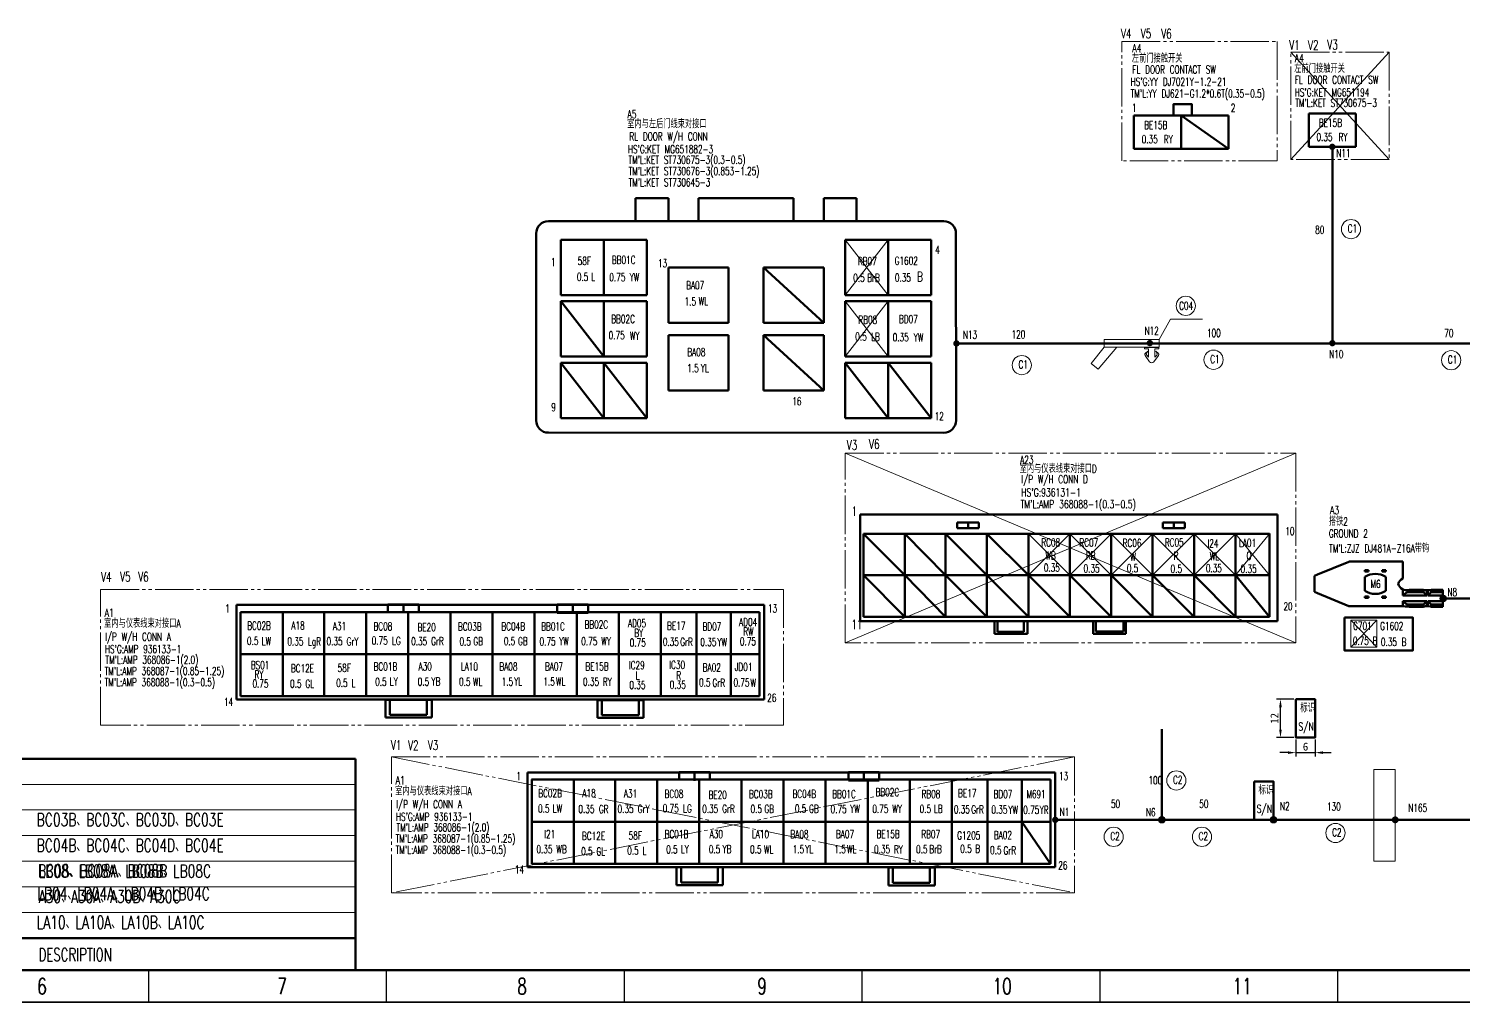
# Model space of a CAD drawing. Header units: millimetres. Extents: x 1671 to 4049, y 27 to 868.
# Drawn here: x 2079.3 to 2527.5, y 26.6 to 330.7 of the extents above; entities that cross this region are included whole.
import ezdxf
from ezdxf.enums import TextEntityAlignment as Align

# ---------------------------------------------------------------- set-up
doc = ezdxf.new("R2010")
doc.units = ezdxf.units.MM
doc.linetypes.add('PHANTOM', pattern=[17, 12, -1, 1, -1, 1, -1])
for name, color, linetype, lineweight in [('0Filament', 7, 'Continuous', 20), ('2FRAME', 2, 'Continuous', 70), ('4CONTOUR', 4, 'Continuous', 50), ('5PHANTOM', 6, 'PHANTOM', 20)]:
    doc.layers.add(name, color=color, linetype=linetype, lineweight=lineweight)
doc.layers.add('2FRAM', color=2, linetype='Continuous')
doc.styles.add('HZ', font='TXT', dxfattribs={"width": 0.7, "height": 4, "bigfont": 'HZTXT'})
doc.dimstyles.new('ISO-25', dxfattribs={"dimtxt": 2.5, "dimasz": 2.5, "dimexe": 1.25, "dimexo": 0.625, "dimtad": 1, "dimtxsty": 'Standard', "dimcen": 2.5, "dimadec": 0, "dimazin": 0, "dimtfac": 1, "dimtmove": 0, "dimatfit": 3, "dimfxl": 1, "dimarcsym": 0})

# ---------------------------------------------------------------- blocks, each defined once
blk = doc.blocks.new('*D29')
at = {"layer": '0Filament', "color": 0, "lineweight": -2, "transparency": 16777216}
for p, q in [((2475.23, 108.64), (2475.23, 103.32)), ((2481.23, 108.64), (2481.23, 103.32)), ((2472.73, 104.57), (2470.23, 104.57)), ((2475.23, 104.57), (2481.23, 104.57)), ((2483.73, 104.57), (2486.23, 104.57))]:
    blk.add_line(p, q, dxfattribs=at)
at = {"layer": '0Filament', "color": 0, "transparency": 16777216}
for points in [[(2472.73, 104.98), (2472.73, 104.15), (2475.23, 104.57)], [(2483.73, 104.98), (2483.73, 104.15), (2481.23, 104.57)]]:
    blk.add_solid(points, dxfattribs=at)
at = {"layer": 'Defpoints', "color": 0, "transparency": 16777216}
for p in [(2475.23, 109.26), (2481.23, 109.26), (2481.23, 104.57)]:
    blk.add_point(p, dxfattribs=at)
at = {"layer": '0Filament', "color": 0, "transparency": 16777216, "insert": (2478.23, 106.44), "char_height": 2.5, "attachment_point": 5}
blk.add_mtext('6', dxfattribs=at)
blk = doc.blocks.new('*D30')
at = {"layer": '0Filament', "color": 0, "lineweight": -2, "transparency": 16777216}
for p, q in [((2474.6, 121.26), (2469.16, 121.26)), ((2470.41, 111.76), (2470.41, 118.76)), ((2474.6, 109.26), (2469.16, 109.26))]:
    blk.add_line(p, q, dxfattribs=at)
at = {"layer": '0Filament', "color": 0, "transparency": 16777216}
for points in [[(2469.99, 118.76), (2470.82, 118.76), (2470.41, 121.26)], [(2469.99, 111.76), (2470.82, 111.76), (2470.41, 109.26)]]:
    blk.add_solid(points, dxfattribs=at)
at = {"layer": 'Defpoints', "color": 0, "transparency": 16777216}
for p in [(2470.41, 121.26), (2475.23, 121.26), (2475.23, 109.26)]:
    blk.add_point(p, dxfattribs=at)
at = {"layer": '0Filament', "color": 0, "transparency": 16777216, "insert": (2468.53, 115.26), "char_height": 2.5, "attachment_point": 5, "rotation": 90}
blk.add_mtext('12', dxfattribs=at)

msp = doc.modelspace()

# ---------------------------------------------------------------- hatches: boundary and pattern name
at = {"layer": '0Filament'}
h = msp.add_hatch(color=256, dxfattribs=at)
edge = h.paths.add_edge_path()
edge.add_arc((2486.596, 293.774), 1, 0, 360)
h = msp.add_hatch(color=256, dxfattribs=at)
edge = h.paths.add_edge_path()
edge.add_arc((2369.158, 232.367), 1, 0, 360)
h = msp.add_hatch(color=256, dxfattribs=at)
edge = h.paths.add_edge_path()
edge.add_arc((2429.584, 232.482), 1, 0, 360)
h = msp.add_hatch(color=256, dxfattribs=at)
edge = h.paths.add_edge_path()
edge.add_arc((2486.623, 232.458), 1, 0, 360)
h = msp.add_hatch(color=256, dxfattribs=at)
edge = h.paths.add_edge_path()
edge.add_arc((2521.242, 152.684), 1, 0, 360)
h = msp.add_hatch(color=256, dxfattribs=at)
edge = h.paths.add_edge_path()
edge.add_arc((2400.039, 83.57), 1, 0, 360)
h = msp.add_hatch(color=256, dxfattribs=at)
edge = h.paths.add_edge_path()
edge.add_arc((2433.321, 83.593), 1, 0, 360)
h = msp.add_hatch(color=256, dxfattribs=at)
edge = h.paths.add_edge_path()
edge.add_arc((2468.234, 83.593), 1, 0, 360)
h = msp.add_hatch(color=256, dxfattribs=at)
edge = h.paths.add_edge_path()
edge.add_arc((2506.261, 83.58), 1.092, 0, 360)

# ---------------------------------------------------------------- linework, layer by layer
for p, q in [((2116.69, 36.589), (2116.69, 26.589)), ((2191.002, 36.589), (2191.002, 26.589)), ((2265.315, 36.589), (2265.315, 26.589)), ((2339.627, 36.589), (2339.627, 26.589)), ((2413.94, 36.589), (2413.94, 26.589)), ((2488.252, 36.589), (2488.252, 26.589)), ((2859.815, 26.589), (1670.815, 26.589)), ((1670.815, 26.589), (4048.815, 26.589))]:
    msp.add_line(p, q)
for p, q in [((2432.535, 233.616), (2436.07, 240)), ((2436.07, 240), (2446.07, 240)), ((2021.94, 94.661), (2181.4, 94.661)), ((2021.94, 86.661), (2181.4, 86.661)), ((2021.94, 78.661), (2181.4, 78.661)), ((2021.94, 70.661), (2181.4, 70.661)), ((2021.94, 62.661), (2181.4, 62.661)), ((2021.94, 54.661), (2181.4, 54.661))]:
    msp.add_line(p, q, dxfattribs=at)
at = {"layer": '0Filament', "ltscale": 0.5}
for p, q in [((2432.535, 233.616), (2415.363, 233.616)), ((2415.363, 233.616), (2415.363, 231.154)), ((2432.535, 231.154), (2432.535, 233.616)), ((2415.363, 231.154), (2411.249, 226.075)), ((2413.413, 224.322), (2419.323, 231.154)), ((2415.363, 231.154), (2432.535, 231.154)), ((2427.943, 231.105), (2427.943, 230.662)), ((2427.943, 231.105), (2432.405, 231.105)), ((2427.943, 230.662), (2429.175, 230.662)), ((2428.922, 229.905), (2428.189, 229.321)), ((2428.567, 229.357), (2428.922, 229.905)), ((2429.175, 228.061), (2428.612, 228.709)), ((2429.175, 230.662), (2429.175, 228.061)), ((2431.172, 230.662), (2432.405, 230.662)), ((2431.172, 230.662), (2431.172, 228.061)), ((2431.172, 228.061), (2431.735, 228.709)), ((2431.78, 229.357), (2431.425, 229.905)), ((2431.425, 229.905), (2432.158, 229.321)), ((2432.405, 231.105), (2432.405, 230.662)), ((2411.249, 226.075), (2413.413, 224.322)), ((2428.089, 228.582), (2429.518, 226.612)), ((2432.258, 228.582), (2430.829, 226.612))]:
    msp.add_line(p, q, dxfattribs=at)
at = {"layer": '0Filament'}
msp.add_lwpolyline([(2499.618, 99.271), (2506.288, 99.271), (2506.288, 70.682), (2499.618, 70.682)], close=True, dxfattribs=at)
for centre, radius in [((2492.444, 268.076), 3), ((2440.818, 244.119), 3), ((2449.496, 227.28), 3), ((2523.736, 227.139), 3), ((2389.574, 225.6), 3), ((2521.242, 152.684), 1), ((2521.242, 152.684), 1), ((2437.872, 95.886), 3), ((2418.279, 78.272), 3), ((2433.321, 83.593), 1), ((2433.321, 83.593), 1), ((2445.868, 78.272), 3), ((2468.234, 83.593), 1), ((2468.234, 83.593), 1), ((2487.583, 79.471), 3)]:
    msp.add_circle(centre, radius, dxfattribs=at)
at = {"layer": '0Filament', "ltscale": 0.5}
for centre, radius, start, end in [((2428.526, 228.899), 0.54, 128.54207, 215.96257), ((2429.02, 229.063), 0.54, 147.03551, 220.96887), ((2431.327, 229.063), 0.54, 319.03113, 32.96449), ((2431.821, 228.899), 0.54, 324.03743, 51.45793), ((2430.174, 227.087), 0.81, 215.96257, 324.03743)]:
    msp.add_arc(centre, radius, start, end, dxfattribs=at)
at = {"layer": '2FRAM', "color": 2, "linetype": 'ByBlock', "lineweight": 50}
msp.add_line((4038.815, 36.589), (1695.815, 36.589), dxfattribs=at)
at = {"layer": '2FRAME'}
for p, q in [((2021.94, 102.661), (2181.4, 102.661)), ((2181.4, 102.661), (2181.4, 36.589)), ((2021.94, 46.598), (2181.4, 46.598))]:
    msp.add_line(p, q, dxfattribs=at)
at = {"layer": '4CONTOUR'}
for p, q in [((2424.633, 293.114), (2424.633, 303.523)), ((2424.633, 303.523), (2439.408, 303.523)), ((2439.408, 303.523), (2439.408, 293.114)), ((2439.408, 303.523), (2454.183, 303.523)), ((2439.408, 303.523), (2454.183, 293.114)), ((2454.183, 303.523), (2454.183, 293.114)), ((2479.225, 293.817), (2479.225, 304.226)), ((2479.225, 304.226), (2494, 304.226)), ((2494, 304.226), (2494, 293.817)), ((2424.633, 293.114), (2439.408, 293.114)), ((2439.408, 293.114), (2454.183, 293.114)), ((2479.225, 293.817), (2494, 293.817)), ((2486.613, 232.334), (2486.613, 293.823)), ((2268.923, 270.546), (2268.923, 277.707)), ((2268.923, 277.707), (2279.14, 277.707)), ((2279.14, 270.546), (2279.14, 277.707)), ((2288.556, 270.546), (2288.556, 277.707)), ((2288.556, 277.707), (2318.286, 277.707)), ((2318.286, 277.707), (2318.286, 270.546)), ((2327.7, 277.707), (2337.916, 277.707)), ((2327.7, 270.546), (2327.7, 277.707)), ((2337.916, 270.546), (2337.916, 277.707)), ((2365.177, 270.546), (2241.663, 270.546)), ((2237.823, 208.35), (2237.823, 266.706)), ((2245.543, 264.722), (2245.543, 247.442)), ((2245.543, 264.722), (2272.423, 264.722)), ((2258.983, 264.722), (2258.983, 247.442)), ((2272.423, 264.722), (2272.423, 247.442)), ((2361.297, 264.732), (2334.417, 264.727)), ((2334.417, 264.727), (2334.42, 247.447)), ((2347.857, 264.73), (2347.86, 247.45)), ((2361.297, 264.732), (2361.3, 247.452)), ((2369.027, 208.321), (2369.017, 266.707)), ((2279.14, 256.082), (2297.972, 256.082)), ((2279.14, 238.802), (2279.14, 256.082)), ((2297.972, 256.082), (2297.972, 238.802)), ((2308.87, 256.09), (2327.705, 238.806)), ((2327.702, 256.086), (2308.87, 256.083)), ((2308.87, 256.083), (2308.873, 238.803)), ((2327.705, 238.806), (2327.702, 256.086)), ((2245.543, 247.442), (2272.423, 247.442)), ((2361.3, 247.452), (2334.42, 247.447)), ((2245.543, 245.522), (2258.986, 228.245)), ((2245.543, 245.522), (2245.543, 228.242)), ((2245.543, 245.522), (2272.423, 245.522)), ((2258.983, 245.522), (2258.983, 228.242)), ((2272.423, 245.522), (2272.423, 228.242)), ((2361.301, 245.532), (2334.421, 245.527)), ((2334.421, 245.527), (2334.424, 228.247)), ((2347.861, 245.53), (2347.864, 228.25)), ((2361.301, 245.532), (2361.304, 228.252)), ((2297.972, 238.802), (2279.14, 238.802)), ((2308.873, 238.803), (2327.705, 238.806)), ((2279.14, 234.962), (2297.972, 234.962)), ((2279.14, 217.682), (2279.14, 234.962)), ((2297.972, 234.962), (2297.972, 217.682)), ((2327.706, 234.966), (2308.873, 234.963)), ((2308.873, 234.963), (2327.709, 217.68)), ((2308.873, 234.963), (2308.876, 217.683)), ((2327.709, 217.686), (2327.706, 234.966)), ((2573.868, 232.334), (2369.023, 232.334)), ((2245.543, 228.242), (2272.423, 228.242)), ((2245.543, 226.322), (2258.986, 209.045)), ((2245.543, 226.322), (2245.543, 209.042)), ((2245.543, 226.322), (2272.423, 226.322)), ((2258.983, 226.322), (2258.983, 209.042)), ((2258.983, 226.322), (2272.423, 209.042)), ((2272.423, 226.322), (2272.423, 209.042)), ((2361.304, 228.252), (2334.424, 228.247)), ((2361.304, 226.332), (2334.424, 226.327)), ((2334.424, 226.327), (2347.867, 209.05)), ((2334.424, 226.327), (2334.427, 209.047)), ((2347.864, 226.33), (2361.307, 209.052)), ((2347.864, 226.33), (2347.867, 209.05)), ((2361.304, 226.332), (2361.307, 209.052)), ((2297.972, 217.682), (2279.14, 217.682)), ((2308.876, 217.683), (2327.709, 217.686)), ((2245.543, 209.042), (2272.423, 209.042)), ((2361.307, 209.052), (2334.427, 209.047)), ((2365.186, 204.48), (2241.663, 204.51)), ((2339.027, 178.959), (2469.485, 178.959)), ((2339.027, 145.632), (2339.027, 178.959)), ((2369.357, 176.491), (2376.204, 176.491)), ((2369.357, 174.656), (2369.357, 176.491)), ((2372.798, 176.509), (2372.798, 174.577)), ((2376.204, 176.491), (2376.204, 174.656)), ((2433.641, 176.491), (2440.487, 176.491)), ((2433.641, 174.656), (2433.641, 176.491)), ((2437.081, 176.509), (2437.081, 174.577)), ((2440.487, 176.491), (2440.487, 174.656)), ((2469.485, 178.959), (2469.485, 145.632)), ((2466.931, 172.902), (2340.087, 172.902)), ((2340.107, 147.023), (2340.107, 172.901)), ((2340.107, 172.901), (2353.047, 159.963)), ((2353.047, 147.023), (2353.047, 172.901)), ((2353.047, 172.901), (2365.759, 159.963)), ((2365.759, 147.023), (2365.759, 172.902)), ((2365.759, 172.902), (2378.699, 159.963)), ((2376.204, 174.656), (2369.357, 174.656)), ((2378.699, 147.023), (2378.699, 172.902)), ((2378.699, 172.902), (2391.638, 159.963)), ((2391.638, 147.023), (2391.638, 172.902)), ((2404.577, 147.023), (2404.577, 172.902)), ((2417.517, 147.023), (2417.517, 172.902)), ((2430.456, 147.023), (2430.456, 172.902)), ((2440.487, 174.656), (2433.641, 174.656)), ((2443.395, 147.023), (2443.395, 172.902)), ((2456.334, 147.023), (2456.334, 172.902)), ((2466.931, 172.972), (2466.931, 147.023)), ((2481.986, 160.173), (2491.804, 164.189)), ((2506.986, 164.263), (2492.183, 164.263)), ((2497.886, 161.563), (2496.786, 161.563)), ((2496.786, 161.163), (2496.786, 161.563)), ((2497.886, 161.163), (2497.886, 161.563)), ((2503.286, 161.563), (2502.186, 161.563)), ((2502.186, 161.563), (2502.186, 161.163)), ((2503.286, 161.563), (2503.286, 161.163)), ((2508.586, 164.263), (2506.986, 164.263)), ((2508.586, 164.263), (2508.586, 158.917)), ((2466.931, 159.963), (2340.107, 159.963)), ((2340.107, 159.963), (2353.047, 147.023)), ((2353.047, 159.963), (2365.759, 147.023)), ((2365.759, 159.963), (2378.699, 147.023)), ((2378.699, 159.963), (2391.638, 147.023)), ((2391.638, 159.963), (2404.577, 147.023)), ((2404.577, 159.963), (2417.517, 147.023)), ((2417.517, 159.963), (2430.456, 147.023)), ((2430.456, 159.963), (2443.395, 147.023)), ((2443.395, 159.963), (2456.334, 147.023)), ((2456.334, 159.963), (2466.931, 147.023)), ((2480.986, 154.763), (2480.986, 159.763)), ((2480.986, 159.763), (2481.006, 159.763)), ((2481.006, 159.772), (2481.986, 160.173)), ((2481.006, 159.763), (2481.006, 159.772)), ((2496.786, 161.163), (2497.886, 161.163)), ((2496.786, 155.063), (2496.786, 159.463)), ((2502.186, 161.163), (2503.286, 161.163)), ((2503.286, 159.463), (2503.286, 155.063)), ((2481.006, 154.763), (2480.986, 154.763)), ((2481.006, 154.763), (2481.006, 154.755)), ((2481.006, 154.755), (2481.986, 154.354)), ((2481.986, 154.354), (2491.804, 150.338)), ((2496.786, 153.363), (2497.886, 153.363)), ((2496.786, 152.963), (2496.786, 153.363)), ((2497.886, 152.963), (2496.786, 152.963)), ((2497.886, 152.963), (2497.886, 153.363)), ((2502.186, 153.363), (2502.186, 152.963)), ((2502.186, 153.363), (2503.286, 153.363)), ((2503.286, 152.963), (2502.186, 152.963)), ((2503.286, 153.363), (2503.286, 152.963)), ((2508.586, 155.61), (2508.586, 153.695)), ((2509.399, 154.257), (2508.586, 153.695)), ((2516.086, 153.695), (2508.586, 153.695)), ((2509.699, 154.445), (2509.399, 154.257)), ((2510.118, 154.653), (2509.699, 154.445)), ((2510.299, 154.695), (2510.118, 154.653)), ((2515.086, 154.695), (2510.299, 154.695)), ((2510.586, 154.831), (2510.586, 155.431)), ((2510.586, 154.728), (2510.586, 154.831)), ((2514.086, 155.463), (2511.586, 155.463)), ((2511.586, 154.863), (2511.586, 155.463)), ((2514.086, 154.863), (2511.586, 154.863)), ((2514.086, 154.863), (2514.086, 155.463)), ((2515.086, 154.831), (2515.086, 155.431)), ((2515.086, 154.696), (2515.086, 154.831)), ((2515.086, 154.696), (2515.087, 154.695)), ((2515.086, 154.695), (2516.086, 153.695)), ((2516.086, 153.695), (2516.086, 155.263)), ((2516.086, 155.263), (2516.486, 155.263)), ((2516.486, 155.263), (2516.486, 153.695)), ((2517.486, 154.695), (2516.486, 153.695)), ((2521.186, 153.695), (2516.486, 153.695)), ((2517.486, 154.831), (2517.486, 155.431)), ((2517.486, 154.696), (2517.486, 154.831)), ((2517.486, 154.696), (2517.486, 154.695)), ((2521.186, 154.695), (2517.486, 154.695)), ((2520.186, 155.463), (2518.486, 155.463)), ((2518.486, 154.863), (2518.486, 155.463)), ((2520.186, 154.863), (2518.486, 154.863)), ((2520.186, 154.863), (2520.186, 155.463)), ((2521.186, 154.831), (2521.186, 155.431)), ((2521.186, 154.831), (2521.186, 154.695)), ((2521.186, 153.695), (2521.186, 154.695)), ((2521.186, 153.695), (2521.186, 151.832)), ((2521.255, 152.713), (3648.605, 152.713)), ((2144.157, 150.754), (2309.092, 150.754)), ((2144.157, 121.121), (2144.157, 150.754)), ((2307.633, 148.48), (2145.472, 148.48)), ((2145.492, 122.171), (2145.492, 148.479)), ((2158.646, 122.171), (2158.646, 148.479)), ((2171.57, 122.172), (2171.57, 148.48)), ((2184.724, 122.172), (2184.724, 148.48)), ((2201.069, 148.48), (2191.447, 148.48)), ((2191.53, 150.807), (2201.152, 150.807)), ((2191.53, 148.228), (2191.53, 150.807)), ((2196.366, 150.832), (2196.366, 148.117)), ((2197.878, 122.172), (2197.878, 148.48)), ((2201.152, 150.807), (2201.152, 148.228)), ((2211.032, 122.172), (2211.032, 148.48)), ((2224.186, 122.172), (2224.186, 148.48)), ((2237.34, 122.172), (2237.34, 148.48)), ((2244.44, 150.805), (2254.062, 150.805)), ((2244.44, 148.226), (2244.44, 150.805)), ((2254.062, 148.226), (2244.44, 148.226)), ((2249.275, 150.83), (2249.275, 148.116)), ((2250.494, 122.172), (2250.494, 148.48)), ((2254.062, 150.805), (2254.062, 148.226)), ((2263.648, 122.172), (2263.648, 148.48)), ((2276.802, 122.172), (2276.802, 148.48)), ((2287.888, 122.114), (2287.888, 148.422)), ((2298.671, 122.172), (2298.671, 148.48)), ((2307.633, 148.48), (2307.633, 122.172)), ((2309.092, 150.754), (2309.092, 121.121)), ((2492.183, 150.263), (2506.986, 150.263)), ((2508.586, 150.263), (2506.986, 150.263)), ((2508.586, 151.832), (2508.586, 150.263)), ((2516.086, 151.832), (2508.586, 151.832)), ((2509.399, 151.27), (2508.586, 151.832)), ((2509.699, 151.082), (2509.399, 151.27)), ((2510.118, 150.874), (2509.699, 151.082)), ((2510.299, 150.832), (2510.118, 150.874)), ((2515.086, 150.832), (2510.299, 150.832)), ((2510.586, 150.799), (2510.586, 150.696)), ((2510.586, 150.096), (2510.586, 150.696)), ((2514.086, 150.663), (2511.586, 150.663)), ((2511.586, 150.063), (2511.586, 150.663)), ((2514.086, 150.063), (2511.586, 150.063)), ((2514.086, 150.063), (2514.086, 150.663)), ((2515.086, 150.832), (2516.086, 151.832)), ((2515.086, 150.831), (2515.087, 150.832)), ((2515.086, 150.831), (2515.086, 150.696)), ((2515.086, 150.096), (2515.086, 150.696)), ((2516.086, 150.263), (2516.086, 151.832)), ((2516.486, 150.263), (2516.086, 150.263)), ((2516.486, 151.832), (2516.486, 150.263)), ((2517.486, 150.832), (2516.486, 151.832)), ((2521.186, 151.832), (2516.486, 151.832)), ((2517.486, 150.831), (2517.486, 150.832)), ((2521.186, 150.832), (2517.486, 150.832)), ((2517.486, 150.831), (2517.486, 150.696)), ((2517.486, 150.096), (2517.486, 150.696)), ((2520.186, 150.663), (2518.486, 150.663)), ((2518.486, 150.063), (2518.486, 150.663)), ((2520.186, 150.063), (2518.486, 150.063)), ((2520.186, 150.063), (2520.186, 150.663)), ((2521.186, 150.832), (2521.186, 151.832)), ((2521.186, 150.696), (2521.186, 150.832)), ((2521.186, 150.096), (2521.186, 150.696)), ((2469.485, 145.632), (2339.027, 145.632)), ((2466.931, 147.023), (2340.107, 147.023)), ((2381.035, 145.606), (2391.32, 145.606)), ((2381.035, 141.63), (2381.035, 145.606)), ((2382.033, 145.564), (2382.033, 142.246)), ((2390.222, 142.246), (2390.222, 145.661)), ((2391.32, 145.606), (2391.32, 141.63)), ((2411.846, 145.635), (2422.13, 145.635)), ((2411.846, 141.659), (2411.846, 145.635)), ((2412.757, 145.694), (2412.757, 142.447)), ((2421.354, 142.447), (2421.354, 145.658)), ((2422.13, 145.635), (2422.13, 141.659)), ((2391.32, 141.63), (2381.035, 141.63)), ((2382.033, 142.246), (2390.222, 142.246)), ((2422.13, 141.659), (2411.846, 141.659)), ((2412.757, 142.447), (2421.354, 142.447)), ((2307.499, 135.326), (2145.492, 135.326)), ((2309.092, 121.121), (2144.157, 121.121)), ((2307.633, 122.172), (2145.492, 122.172)), ((2190.765, 121.105), (2205.218, 121.105)), ((2190.765, 115.517), (2190.765, 121.105)), ((2192.167, 121.046), (2192.167, 116.383)), ((2203.675, 116.383), (2203.675, 121.181)), ((2205.218, 121.105), (2205.218, 115.517)), ((2269.871, 116.281), (2269.871, 121.079)), ((2256.96, 121.002), (2271.413, 121.002)), ((2256.96, 115.414), (2256.96, 121.002)), ((2258.362, 120.943), (2258.362, 116.281)), ((2271.413, 121.002), (2271.413, 115.414)), ((2205.218, 115.517), (2190.765, 115.517)), ((2192.167, 116.383), (2203.675, 116.383)), ((2271.413, 115.414), (2256.96, 115.414)), ((2258.362, 116.281), (2269.871, 116.281)), ((2433.321, 83.593), (2433.321, 111.859)), ((2235.097, 98.409), (2400.033, 98.409)), ((2235.097, 68.776), (2235.097, 98.409)), ((2398.574, 96.135), (2236.412, 96.135)), ((2236.433, 69.826), (2236.433, 96.134)), ((2249.587, 69.826), (2249.587, 96.134)), ((2262.51, 69.827), (2262.51, 96.135)), ((2275.664, 69.827), (2275.664, 96.135)), ((2292.009, 96.135), (2282.387, 96.135)), ((2282.471, 98.462), (2292.093, 98.462)), ((2282.471, 95.883), (2282.471, 98.462)), ((2287.306, 98.487), (2287.306, 95.772)), ((2288.819, 69.827), (2288.819, 96.135)), ((2292.093, 98.462), (2292.093, 95.883)), ((2301.973, 69.827), (2301.973, 96.135)), ((2315.127, 69.827), (2315.127, 96.135)), ((2328.281, 69.827), (2328.281, 96.135)), ((2335.38, 98.46), (2345.002, 98.46)), ((2335.38, 95.881), (2335.38, 98.46)), ((2345.002, 95.881), (2335.38, 95.881)), ((2340.216, 98.485), (2340.216, 95.771)), ((2341.435, 69.827), (2341.435, 96.135)), ((2345.002, 98.46), (2345.002, 95.881)), ((2354.589, 69.827), (2354.589, 96.135)), ((2367.743, 69.827), (2367.743, 96.135)), ((2378.828, 69.769), (2378.828, 96.077)), ((2389.612, 69.827), (2389.612, 96.135)), ((2398.574, 96.135), (2398.574, 69.827)), ((2400.033, 98.409), (2400.033, 68.776)), ((2398.439, 82.981), (2236.433, 82.981)), ((2389.612, 82.981), (2398.574, 69.827)), ((2400.033, 83.593), (2651.726, 83.593)), ((2400.033, 68.776), (2235.097, 68.776)), ((2398.574, 69.827), (2236.433, 69.827)), ((2281.705, 68.76), (2296.158, 68.76)), ((2281.705, 63.172), (2281.705, 68.76)), ((2283.107, 68.701), (2283.107, 64.038)), ((2294.616, 64.038), (2294.616, 68.836)), ((2296.158, 68.76), (2296.158, 63.172)), ((2347.901, 68.657), (2362.354, 68.657)), ((2347.901, 63.069), (2347.901, 68.657)), ((2349.302, 68.598), (2349.302, 63.935)), ((2360.811, 63.935), (2360.811, 68.734)), ((2362.354, 68.657), (2362.354, 63.069)), ((2296.158, 63.172), (2281.705, 63.172)), ((2283.107, 64.038), (2294.616, 64.038)), ((2362.354, 63.069), (2347.901, 63.069)), ((2349.302, 63.935), (2360.811, 63.935))]:
    msp.add_line(p, q, dxfattribs=at)
for points in [[(2437.006, 303.523), (2442.678, 303.523), (2442.678, 307.135), (2437.006, 307.135)], [(2490.451, 146.776), (2511.711, 146.776), (2511.711, 136.458), (2490.451, 136.458)], [(2475.228, 121.263), (2475.228, 109.263), (2481.228, 109.263), (2481.228, 121.263)], [(2462.194, 95.593), (2462.194, 83.593), (2468.194, 83.593), (2468.194, 95.593)]]:
    msp.add_lwpolyline(points, close=True, dxfattribs=at)
for centre, radius, start, end in [((2241.663, 266.706), 3.84, 90, 180), ((2365.177, 266.706), 3.84, 0.0097, 90), ((2241.663, 208.35), 3.84, 180, 269.98621), ((2365.187, 208.32), 3.84, 269.98621, 0.0097), ((2492.183, 163.263), 1, 90, 112.24902), ((2500.036, 154.263), 6.132, 57.99462, 122.00538), ((2509.986, 156.263), 3, 117.81736, 160.52878), ((2509.986, 158.263), 3, 199.47122, 280.31077), ((2500.036, 160.263), 6.132, 237.99461, 302.00539), ((2492.183, 151.263), 1, 247.75098, 270)]:
    msp.add_arc(centre, radius, start, end, dxfattribs=at)
for centre, major_axis, ratio, start_param, end_param in [((2508.588, 154.728), (1.998, 0), 0.0322736, 5.7405841, 6.2831855), ((2508.585, 155.328), (2.002, 0), 0.032244, 6.0315515, 6.2831859), ((2511.586, 155.431), (-1, 0), 0.0322581, 4.712389, 6.2831853), ((2511.586, 154.831), (-1, 0), 0.0322581, 4.712389, 6.2831853), ((2514.086, 155.431), (-1, 0), 0.0322581, 3.1415926, 4.712389), ((2514.086, 154.831), (-1, 0), 0.0322581, 3.1415926, 4.712389), ((2516.086, 155.296), (-1, 0), 0.0322581, 6.2831853, 7.8539816), ((2516.486, 155.296), (1, 0), 0.0322581, 4.712389, 6.2831853), ((2518.486, 155.431), (-1, 0), 0.0322581, 4.712389, 6.2831853), ((2518.486, 154.831), (-1, 0), 0.0322581, 4.712389, 6.2831853), ((2520.186, 155.431), (-1, 0), 0.0322581, 3.1415926, 4.712389), ((2520.186, 154.831), (-1, 0), 0.0322581, 3.1415926, 4.712389), ((2508.586, 150.199), (-2, 0), 0.0322581, 3.1415927, 4.712389), ((2508.588, 150.799), (1.998, 0), 0.0322736, 6.2831851, 6.8257865), ((2511.586, 150.696), (1, 0), 0.0322581, 3.1415927, 4.712389), ((2511.586, 150.096), (1, 0), 0.0322581, 3.1415927, 4.712389), ((2514.086, 150.696), (1, 0), 0.0322581, 4.712389, 6.2831853), ((2514.086, 150.096), (1, 0), 0.0322581, 4.712389, 6.2831853), ((2516.086, 150.231), (1, 0), 0.0322581, 1.5707963, 3.1415927), ((2516.486, 150.231), (-1, 0), 0.0322581, 3.1415927, 4.712389), ((2518.486, 150.696), (1, 0), 0.0322581, 3.1415927, 4.712389), ((2518.486, 150.096), (1, 0), 0.0322581, 3.1415927, 4.712389), ((2520.186, 150.696), (1, 0), 0.0322581, 4.712389, 6.2831853), ((2520.186, 150.096), (1, 0), 0.0322581, 4.712389, 6.2831853)]:
    msp.add_ellipse(centre, major_axis=major_axis, ratio=ratio, start_param=start_param, end_param=end_param, dxfattribs=at)
at = {"layer": '5PHANTOM', "color": 1, "linetype": 'ByBlock'}
for p, q in [((2473.677, 323.347), (2504.341, 289.847)), ((2473.677, 289.847), (2504.341, 323.347)), ((2334.417, 264.727), (2347.86, 247.45)), ((2347.857, 264.73), (2334.42, 247.447)), ((2334.421, 245.527), (2347.864, 228.25)), ((2347.861, 245.53), (2334.424, 228.247)), ((2334.426, 198.105), (2475.255, 138.851)), ((2334.426, 138.851), (2475.255, 198.105)), ((2391.638, 172.902), (2404.577, 159.963)), ((2391.638, 159.963), (2404.577, 172.902)), ((2404.577, 172.902), (2417.517, 159.963)), ((2404.577, 159.963), (2417.517, 172.902)), ((2417.517, 172.902), (2430.456, 159.963)), ((2417.517, 159.963), (2430.456, 172.902)), ((2430.456, 172.902), (2443.395, 159.963)), ((2430.456, 159.963), (2443.395, 172.902)), ((2443.395, 172.902), (2456.334, 159.963)), ((2456.334, 172.902), (2443.395, 159.963)), ((2456.334, 172.902), (2466.931, 159.963)), ((2456.334, 159.963), (2466.931, 172.902)), ((2492.436, 145.935), (2500.55, 137.496)), ((2492.436, 137.496), (2500.55, 145.935))]:
    msp.add_line(p, q, dxfattribs=at)
at = {"layer": '5PHANTOM', "color": 1}
for p, q in [((2192.687, 103.209), (2406.098, 60.77)), ((2406.098, 103.209), (2192.687, 60.77))]:
    msp.add_line(p, q, dxfattribs=at)
at = {"layer": '5PHANTOM'}
for points in [[(2420.817, 326.714), (2469.323, 326.714), (2469.323, 289.383), (2420.817, 289.383)], [(2473.677, 323.347), (2504.341, 323.347), (2504.341, 289.847), (2473.677, 289.847)], [(2334.426, 198.105), (2475.255, 198.105), (2475.255, 138.851), (2334.426, 138.851)], [(2101.746, 155.554), (2315.157, 155.554), (2315.157, 113.115), (2101.746, 113.115)], [(2192.687, 103.209), (2406.098, 103.209), (2406.098, 60.77), (2192.687, 60.77)]]:
    msp.add_lwpolyline(points, close=True, dxfattribs=at)
at = {"layer": '5PHANTOM', "color": 1, "linetype": 'ByBlock'}
msp.add_lwpolyline([(2492.436, 145.935), (2500.55, 145.935), (2500.55, 137.496), (2492.436, 137.496)], close=True, dxfattribs=at)

# ---------------------------------------------------------------- texts
at = {"char_height": 5, "width": 50, "attachment_point": 5, "style": 'HZ'}
for s, insert in [('6', (2083.432, 31.589)), ('7', (2158.432, 31.589)), ('8', (2233.432, 31.589)), ('9', (2308.432, 31.589)), ('10', (2383.432, 31.589)), ('11', (2458.432, 31.589))]:
    msp.add_mtext(s, dxfattribs=dict(at, insert=insert))
at = {"layer": '0Filament', "style": 'HZ'}
for s, height, width, p in [('V4', 3, 0.67, (2420.592, 327.672)), ('V5', 3, 0.67, (2426.769, 327.665)), ('V6', 3, 0.67, (2433.154, 327.617)), ('左前门接触开关', 2.5, 0.67, (2423.954, 320.11)), ('V1', 3, 0.67, (2473.147, 324.047)), ('V2', 3, 0.67, (2479.017, 324.039)), ('V3', 3, 0.67, (2485.034, 324.146)), ('左前门接触开关', 2.5, 0.67, (2474.72, 316.919)), ("HS'G:YY DJ7021Y-1.2-21", 2.5, 0.67, (2423.595, 312.866)), ("TM'L:YY DJ621-G1.2*0.6T(0.35-0.5)", 2.5, 0.67, (2423.611, 309.158)), ("HS'G:KET MG651194", 2.5, 0.67, (2474.866, 309.542)), ('1', 2.5, 0.67, (2423.976, 304.728)), ('2', 2.5, 0.67, (2454.876, 304.686)), ("TM'L:KET ST730675-3", 2.5, 0.67, (2475.023, 306.219)), ('室内与左后门线束对接口', 2.5, 0.67, (2266.251, 299.631)), ('BE15B', 2.5, 0.67, (2482.392, 300.04)), ('0.35', 2.5, 0.67, (2481.641, 295.589)), ('RY', 2.5, 0.67, (2488.534, 295.593)), ("TM'L:KET ST730675-3(0.3-0.5)", 2.5, 0.67, (2266.676, 288.465)), ("HS'G:KET MG651882-3", 2.5, 0.67, (2266.519, 291.788)), ('N11', 2.5, 0.67, (2487.866, 290.596)), ("TM'L:KET ST730676-3(0.853-1.25)", 2.5, 0.67, (2266.711, 284.96)), ("TM'L:KET ST730645-3", 2.5, 0.67, (2266.711, 281.433)), ('80', 2.5, 0.67, (2481.241, 266.601)), ('C1', 2.5, 0.67, (2491.406, 267.027)), ('4', 2.5, 0.67, (2362.53, 260.338)), ('1', 2.5, 0.67, (2242.472, 256.534)), ('13', 2.5, 0.67, (2275.917, 256.154)), ('C04', 2.5, 0.67, (2438.742, 242.885)), ('N12', 2.5, 0.67, (2427.936, 235.103)), ('N13', 2.5, 0.67, (2371.197, 233.823)), ('120', 2.5, 0.67, (2386.379, 233.942)), ('100', 2.5, 0.67, (2447.422, 234.38)), ('70', 2.5, 0.67, (2521.57, 234.328)), ('C1', 2.5, 0.67, (2448.458, 226.231)), ('N10', 2.5, 0.67, (2485.607, 227.763)), ('C1', 2.5, 0.67, (2388.537, 224.55)), ('C1', 2.5, 0.67, (2522.699, 226.09)), ('16', 2.5, 0.67, (2317.839, 213.075)), ('9', 2.5, 0.67, (2242.564, 211.216)), ('12', 2.5, 0.67, (2362.346, 208.369)), ('V3', 3, 0.67, (2334.891, 199.128)), ('V6', 3, 0.67, (2341.842, 199.444)), ('室内与仪表线束对接口D', 2.5, 0.67, (2388.894, 191.97)), ("TM'L:AMP 368088-1(0.3-0.5) ", 2.5, 0.7, (2389.18, 180.905)), ("HS'G:936131-1", 2.5, 0.7, (2389.397, 184.584)), ('1', 2.903, 0.67, (2336.396, 178.553)), ('10', 2.4192, 0.67, (2471.989, 172.539)), ('搭铁2', 2.5, 0.67, (2485.512, 175.474)), ('RC08', 2.5, 0.67, (2395.676, 168.941)), ('RC07', 2.5, 0.67, (2407.577, 168.933)), ('RC06', 2.5, 0.67, (2421.095, 168.799)), ('RC05', 2.5, 0.67, (2434.267, 168.975)), ('I24', 2.5, 0.67, (2447.582, 168.674)), ('LA01', 2.5, 0.67, (2457.406, 168.829)), ('WB', 2.5, 0.67, (2396.962, 164.858)), ('RB', 2.5, 0.67, (2409.608, 164.839)), ('W', 2.5, 0.67, (2423.478, 164.497)), ('R', 2.5, 0.67, (2437, 164.809)), ('WL', 2.5, 0.67, (2448.314, 164.694)), ('O', 2.5, 0.67, (2459.784, 164.815)), ("TM'L:ZJZ DJ481A-Z16A带钩", 2.5, 0.67, (2485.604, 167.121)), ('0.35', 2.5, 0.67, (2396.448, 161.088)), ('0.35', 2.5, 0.67, (2408.883, 160.853)), ('0.5', 2.5, 0.67, (2422.402, 160.912)), ('0.5', 2.5, 0.67, (2436.074, 160.735)), ('0.35', 2.5, 0.67, (2447.072, 160.904)), ('0.35', 2.5, 0.67, (2457.944, 160.7)), ('V4', 3, 0.67, (2101.896, 157.904)), ('V5', 3, 0.67, (2107.845, 158.013)), ('V6', 3, 0.67, (2113.492, 158)), ('N8', 2.5, 0.67, (2522.579, 153.442)), ('1', 2.5, 0.67, (2140.692, 148.329)), ('13', 2.5, 0.67, (2310.274, 148.341)), ('20', 2.4192, 0.67, (2471.383, 149.051)), ('室内与仪表线束对接口A', 2.5, 0.67, (2102.826, 143.599)), ('11', 2.903, 0.67, (2336.357, 143.172)), ('G701', 2.5, 0.67, (2493.094, 142.897)), ('0.75', 2.5, 0.67, (2493.01, 138.238)), ('B', 2.5, 0.67, (2499.14, 138.268)), ("TM'L:AMP 368086-1(2.0)", 2.5, 0.67, (2103.251, 132.317)), ("HS'G:AMP 936133-1", 2.5, 0.67, (2103.094, 135.64)), ("TM'L:AMP 368087-1(0.85-1.25)", 2.5, 0.67, (2103.012, 128.811)), ("TM'L:AMP 368088-1(0.3-0.5)", 2.5, 0.67, (2103.012, 125.285)), ('14', 2.5, 0.67, (2140.249, 119.165)), ('26', 2.5, 0.67, (2310.028, 120.454)), ('V1', 3, 0.67, (2192.442, 105.408)), ('V2', 3, 0.67, (2197.812, 105.327)), ('V3', 3, 0.67, (2203.998, 105.397)), ('1', 2.5, 0.67, (2231.632, 95.984)), ('13', 2.5, 0.67, (2401.214, 95.996)), ('100', 2.5, 0.67, (2429.163, 94.678)), ('C2', 2.5, 0.67, (2436.834, 94.836)), ('室内与仪表线束对接口A', 2.5, 0.67, (2193.767, 91.254)), ('BC02B', 2.5, 0.67, (2238.492, 90.627)), ('A18', 2.5, 0.67, (2252.286, 90.658)), ('A31', 2.5, 0.67, (2265.235, 90.508)), ('BC08', 2.5, 0.67, (2277.944, 90.411)), ('BE20', 2.5, 0.67, (2291.682, 90.123)), ('BC03B', 2.5, 0.67, (2304.341, 90.338)), ('BC04B', 2.5, 0.67, (2317.915, 90.413)), ('BB01C', 2.5, 0.67, (2330.335, 90.384)), ('RB08', 2.5, 0.67, (2358.226, 90.375)), ('BE17', 2.5, 0.67, (2369.663, 90.607)), ('BD07', 2.5, 0.67, (2380.74, 90.34)), ('M691', 2.5, 0.67, (2391.025, 90.343)), ('50', 2.5, 0.67, (2417.451, 87.311)), ('50', 2.5, 0.67, (2445.04, 87.311)), ("HS'G:AMP 936133-1", 2.5, 0.67, (2194.035, 83.295)), ('0.5', 2.5, 0.67, (2238.416, 85.855)), ('LW', 2.5, 0.67, (2243.014, 85.831)), ('0.35', 2.5, 0.67, (2251.029, 85.709)), ('GR', 2.5, 0.67, (2257.447, 85.69)), ('0.35', 2.5, 0.67, (2263.27, 85.738)), ('GrY', 2.5, 0.67, (2269.549, 85.713)), ('0.75', 2.5, 0.67, (2277.387, 85.96)), ('LG', 2.5, 0.67, (2283.742, 85.863)), ('0.35', 2.5, 0.67, (2289.703, 85.747)), ('GrR', 2.5, 0.67, (2295.963, 85.801)), ('0.5', 2.5, 0.67, (2304.817, 85.719)), ('GB', 2.5, 0.67, (2309.142, 85.737)), ('0.5', 2.5, 0.67, (2318.654, 85.823)), ('GB', 2.5, 0.67, (2323.101, 85.785)), ('0.75', 2.5, 0.67, (2329.834, 85.691)), ('YW', 2.5, 0.67, (2335.946, 85.735)), ('0.75', 2.5, 0.67, (2342.876, 85.744)), ('WY', 2.5, 0.67, (2349.122, 85.758)), ('0.5', 2.5, 0.67, (2357.66, 85.751)), ('LB', 2.5, 0.67, (2362.109, 85.776)), ('0.35', 2.5, 0.67, (2368.339, 85.6)), ('GrR', 2.5, 0.67, (2373.785, 85.549)), ('0.35', 2.5, 0.67, (2380.069, 85.518)), ('YW', 2.5, 0.67, (2385.374, 85.481)), ('0.75', 2.5, 0.67, (2390.026, 85.444)), ('YR', 2.5, 0.67, (2395.146, 85.41)), ('N1', 2.5, 0.67, (2401.411, 84.792)), ('N6', 2.5, 0.67, (2428.366, 84.682)), ('N2', 2.5, 0.67, (2470.255, 86.637)), ('130', 2.5, 0.67, (2484.921, 86.449)), ('N165', 2.5, 0.67, (2510.348, 86.055)), ("TM'L:AMP 368086-1(2.0)", 2.5, 0.67, (2194.191, 79.971)), ('C2', 2.5, 0.67, (2486.546, 78.422)), ("TM'L:AMP 368087-1(0.85-1.25)", 2.5, 0.67, (2193.952, 76.466)), ('I21', 2.5, 0.67, (2240.352, 77.877)), ('BC12E', 2.5, 0.67, (2252.145, 77.306)), ('58F', 2.5, 0.67, (2266.728, 77.415)), ('BC01B', 2.5, 0.67, (2277.976, 77.857)), ('A30', 2.5, 0.67, (2292.036, 77.871)), ('LA10', 2.5, 0.67, (2305.216, 77.847)), ('BA08', 2.5, 0.67, (2317.273, 77.831)), ('BA07', 2.5, 0.67, (2331.5, 77.892)), ('BE15B', 2.5, 0.67, (2344.159, 77.897)), ('RB07', 2.5, 0.67, (2358.166, 77.83)), ('G1205', 2.5, 0.67, (2369.363, 77.449)), ('BA02', 2.5, 0.67, (2380.827, 77.556)), ('C2', 2.5, 0.67, (2417.242, 77.223)), ('C2', 2.5, 0.67, (2444.83, 77.223)), ("TM'L:AMP 368088-1(0.3-0.5)", 2.5, 0.67, (2193.952, 72.939)), ('0.35', 2.5, 0.67, (2237.918, 73.148)), ('WB', 2.5, 0.67, (2244.146, 73.12)), ('0.5', 2.5, 0.67, (2251.882, 72.499)), ('GL', 2.5, 0.67, (2256.664, 72.469)), ('0.5', 2.5, 0.67, (2266.28, 72.741)), ('L', 2.5, 0.67, (2271.086, 72.632)), ('0.5', 2.5, 0.67, (2278.456, 73.1)), ('LY', 2.5, 0.67, (2283.027, 73.174)), ('0.5', 2.5, 0.67, (2291.77, 73.133)), ('YB', 2.5, 0.67, (2296.044, 73.188)), ('0.5', 2.5, 0.67, (2304.67, 73.103)), ('WL', 2.5, 0.67, (2309.016, 73.075)), ('1.5', 2.5, 0.67, (2317.985, 73.129)), ('YL', 2.5, 0.67, (2321.904, 73.208)), ('1.5', 2.5, 0.67, (2331.018, 73.146)), ('WL', 2.5, 0.67, (2334.959, 73.191)), ('0.35', 2.5, 0.67, (2343.406, 73.134)), ('RY', 2.5, 0.67, (2349.611, 73.091)), ('0.5', 2.5, 0.67, (2356.542, 73.151)), ('BrB', 2.5, 0.67, (2360.666, 73.163)), ('0.5', 2.5, 0.67, (2370.335, 73.302)), ('B', 2.5, 0.67, (2375.042, 73.314)), ('0.5', 2.5, 0.67, (2379.66, 72.89)), ('GrR', 2.5, 0.67, (2383.853, 72.784)), ('14', 2.5, 0.67, (2231.19, 66.82)), ('26', 2.5, 0.67, (2400.969, 68.109)), ('DESCRIPTION', 4, 0.67, (2082.396, 39.484))]:
    msp.add_text(s, height=height, dxfattribs=dict(at, width=width)).set_placement(p)
at = {"layer": '0Filament', "style": 'HZ', "width": 0.67}
for s, p in [('FL DOOR CONTACT SW', (2424.121, 319.162)), ('FL DOOR CONTACT SW', (2474.887, 315.97)), ('RL DOOR W/H CONN', (2266.957, 298.273)), ('A23', (2389.066, 197.26)), ('I/P W/H CONN D', (2389.454, 191.194)), ('GROUND 2', (2485.521, 174.227)), ('M6', (2498.55, 158.493)), ('I/P W/H CONN A', (2103.172, 142.017)), ('I/P W/H CONN A', (2194.113, 89.672))]:
    msp.add_text(s, height=2.5, dxfattribs=at).set_placement(p, align=Align.TOP_LEFT)
at = {"layer": '0Filament', "color": 3, "style": 'HZ', "width": 0.67}
for s, height, p in [('BE15B', 2.5, (2427.8, 299.336)), ('0.35', 2.5, (2427.048, 294.886)), ('RY', 2.5, (2433.942, 294.89)), ('58F', 2.5, (2250.804, 256.877)), ('BB01C', 2.5, (2261.484, 257.205)), ('G1602', 2.5, (2349.853, 256.956)), ('0.5', 2.5, (2250.545, 251.901)), ('L', 2.5, (2255.019, 251.948)), ('0.75', 2.5, (2260.697, 251.805)), ('YW', 2.5, (2267.035, 251.778)), ('BA07', 2.5, (2284.69, 249.292)), ('0.35', 2.5, (2349.925, 251.672)), ('B', 3, (2356.859, 251.731)), ('1.5', 2.5, (2284.211, 244.248)), ('WL', 2.5, (2288.601, 244.288)), ('BB02C', 2.5, (2261.301, 238.753)), ('BD07', 2.5, (2351.206, 238.723)), ('0.75', 2.5, (2260.486, 233.655)), ('WY ', 2.5, (2267.126, 233.502)), ('0.35', 2.5, (2349.24, 233.031)), ('YW', 2.5, (2355.815, 232.991)), ('BA08', 2.5, (2285.041, 228.403)), ('1.5', 2.5, (2285.046, 223.403)), ('YL', 2.5, (2289.309, 223.434)), ('BC02B', 2.5, (2147.551, 142.972)), ('A18', 2.5, (2161.346, 143.003)), ('A31', 2.5, (2174.295, 142.853)), ('BC08', 2.5, (2187.003, 142.757)), ('BE20', 2.5, (2200.742, 142.468)), ('BC03B', 2.5, (2213.401, 142.683)), ('BC04B', 2.5, (2226.974, 142.758)), ('BB01C', 2.5, (2239.394, 142.73)), ('BE17', 2.5, (2278.723, 142.952)), ('BD07', 2.5, (2289.799, 142.685)), ('G1602', 2.5, (2501.545, 142.854)), ('0.5', 2.5, (2147.476, 138.2)), ('LW', 2.5, (2152.073, 138.176)), ('0.35', 2.5, (2160.089, 138.054)), ('LgR', 2.5, (2166.506, 138.035)), ('0.35', 2.5, (2172.33, 138.083)), ('GrY', 2.5, (2178.609, 138.058)), ('0.75', 2.5, (2186.446, 138.305)), ('LG', 2.5, (2192.802, 138.208)), ('0.35', 2.5, (2198.762, 138.092)), ('GrR', 2.5, (2205.022, 138.146)), ('0.5', 2.5, (2213.877, 138.064)), ('GB', 2.5, (2218.201, 138.082)), ('0.5', 2.5, (2227.714, 138.168)), ('GB', 2.5, (2232.161, 138.13)), ('0.75', 2.5, (2238.893, 138.036)), ('YW', 2.5, (2245.006, 138.08)), ('0.75', 2.5, (2251.936, 138.089)), ('WY', 2.5, (2258.182, 138.103)), ('0.35', 2.5, (2277.399, 137.945)), ('GrR', 2.5, (2282.845, 137.895)), ('0.35', 2.5, (2289.128, 137.863)), ('YW', 2.5, (2294.434, 137.826)), ('0.35', 2.5, (2501.782, 137.88)), ('B', 2.5, (2508.232, 137.896)), ('BC12E', 2.5, (2161.205, 129.651)), ('58F', 2.5, (2175.787, 129.76)), ('BC01B', 2.5, (2187.036, 130.203)), ('A30', 2.5, (2201.096, 130.216)), ('LA10', 2.5, (2214.276, 130.192)), ('BA08', 2.5, (2226.333, 130.176)), ('BA07', 2.5, (2240.559, 130.237)), ('BE15B', 2.5, (2253.218, 130.242)), ('BA02', 2.5, (2289.887, 129.901)), ('JD01', 2.5, (2299.884, 130.081)), ('0.5', 2.5, (2160.942, 124.844)), ('GL', 2.5, (2165.724, 124.814)), ('0.5', 2.5, (2175.339, 125.086)), ('L', 2.5, (2180.145, 124.977)), ('0.5', 2.5, (2187.516, 125.445)), ('LY', 2.5, (2192.087, 125.519)), ('0.5', 2.5, (2200.83, 125.478)), ('YB', 2.5, (2205.103, 125.533)), ('0.5', 2.5, (2213.729, 125.448)), ('WL', 2.5, (2218.076, 125.42)), ('1.5', 2.5, (2227.045, 125.474)), ('YL', 2.5, (2230.963, 125.553)), ('1.5', 2.5, (2240.078, 125.491)), ('WL', 2.5, (2244.018, 125.536)), ('0.35', 2.5, (2252.466, 125.479)), ('RY', 2.5, (2258.671, 125.437)), ('0.5', 2.5, (2288.719, 125.235)), ('GrR', 2.5, (2292.912, 125.129)), ('0.75', 2.5, (2299.492, 125.214)), ('W', 2.5, (2304.806, 125.113))]:
    msp.add_text(s, height=height, dxfattribs=at).set_placement(p)
at = {"layer": '0Filament', "color": 0, "style": 'HZ', "width": 0.67}
for s, p in [('RB07', (2338.371, 256.787)), ('0.5', (2336.903, 251.631)), ('BrB', (2341.271, 251.626)), ('RB08', (2338.51, 238.513)), ('0.5', (2337.55, 233.254)), ('LB', (2342.495, 233.201))]:
    msp.add_text(s, height=2.5, dxfattribs=at).set_placement(p)
at = {"layer": '0Filament', "color": 3, "style": 'HZ', "width": 0.67}
msp.add_text('BB02C', height=2.5, dxfattribs=at).set_placement((2252.929, 144.578), align=Align.MIDDLE_LEFT)
at = {"layer": '0Filament', "color": 6, "style": 'HZ', "width": 0.67}
for s, p in [('BS01 ', (2148.663, 130.668)), ('RY', (2149.811, 127.75)), ('IC29', (2266.802, 130.633)), ('IC30', (2279.407, 130.731)), ('0.75', (2149.199, 124.865)), ('0.35', (2266.97, 124.431)), ('L', (2268.94, 127.397)), ('0.35', (2279.575, 124.528)), ('R', (2281.66, 127.456))]:
    msp.add_text(s, height=2.5, dxfattribs=at).set_placement(p)
at = {"layer": '0Filament', "style": 'HZ', "width": 0.67}
msp.add_text('BB02C', height=2.5, dxfattribs=at).set_placement((2343.87, 92.233), align=Align.MIDDLE_LEFT)
at = {"layer": '0Filament', "style": 'HZ', "width": 0.7}
for s, p in [('BC03B、BC03C、BC03D、BC03E', (2111.006, 80.42)), ('BC04B、BC04C、BC04D、BC04E', (2111.006, 72.42)), ('BC08、BC08A、BC08B', (2102.36, 64.42)), ('A30、A30A、A30B、A30C', (2104.579, 56.42)), ('LA10、LA10A、LA10B、LA10C', (2108.008, 48.357))]:
    msp.add_text(s, height=4, dxfattribs=at).set_placement(p, align=Align.BOTTOM_CENTER)
at = {"layer": '0Filament', "color": 1, "style": 'HZ', "width": 0.7}
for s, p in [('LB08、LB08A、LB08B、LB08C', (2109.326, 64.367)), ('LB04、LB04A、LB04B、LB04C', (2108.941, 57.309))]:
    msp.add_text(s, height=4, dxfattribs=at).set_placement(p, align=Align.BOTTOM_CENTER)
at = {"layer": '0Filament', "char_height": 2.5, "attachment_point": 1, "style": 'HZ'}
for s, insert, width in [('A4', (2424.119, 325.882), 39.54279), ('A4', (2474.885, 322.69), 39.54279), ('A5', (2266.362, 305.216), 39.54279), ('A3', (2485.891, 181.537), 39.54279), ('A1', (2103.025, 149.51), 39.54279), ('标识', (2476.559, 119.717), 11.60157), ('S/N', (2476.005, 113.967), 11.60157), ('A1', (2193.966, 97.165), 39.54279), ('标识', (2463.525, 94.047), 11.60157), ('S/N', (2462.971, 88.296), 11.60157)]:
    msp.add_mtext(s, dxfattribs=dict(at, insert=insert, width=width))
at = {"layer": '0Filament', "color": 6, "char_height": 2.5, "attachment_point": 7, "style": 'HZ'}
for s, insert, width in [('{\\W0.67;AD05 }', (2266.517, 143.723), 13.39317), ('{\\W0.67;AD04 }', (2301.231, 144.112), 13.39317), ('{\\W0.67;RW}', (2302.539, 141.159), 14.81127), ('{\\W0.67;0.75}', (2267.076, 137.674), 14.81127), ('{\\W0.67;BY}', (2268.486, 140.688), 14.81127), ('{\\W0.67;0.75}', (2301.491, 138.076), 14.81127)]:
    msp.add_mtext(s, dxfattribs=dict(at, insert=insert, width=width))

# ---------------------------------------------------------------- dimensions: what is measured, and where the dimension line sits
at = {"layer": '0Filament'}
dim = msp.add_linear_dim(base=(2470.408, 121.263), p1=(2475.228, 109.263), p2=(2475.228, 121.263), angle=90, dimstyle='ISO-25', dxfattribs=at)
dim.commit()
dim.dimension.update_dxf_attribs({"geometry": '*D30', "text_midpoint": (2468.533, 115.263)})
dim = msp.add_linear_dim(base=(2481.228, 104.566), p1=(2475.228, 109.263), p2=(2481.228, 109.263), dimstyle='ISO-25', dxfattribs=at)
dim.commit()
dim.dimension.update_dxf_attribs({"geometry": '*D29', "text_midpoint": (2478.228, 104.566), "dimtype": 160})

doc.saveas('drawing.dxf')
